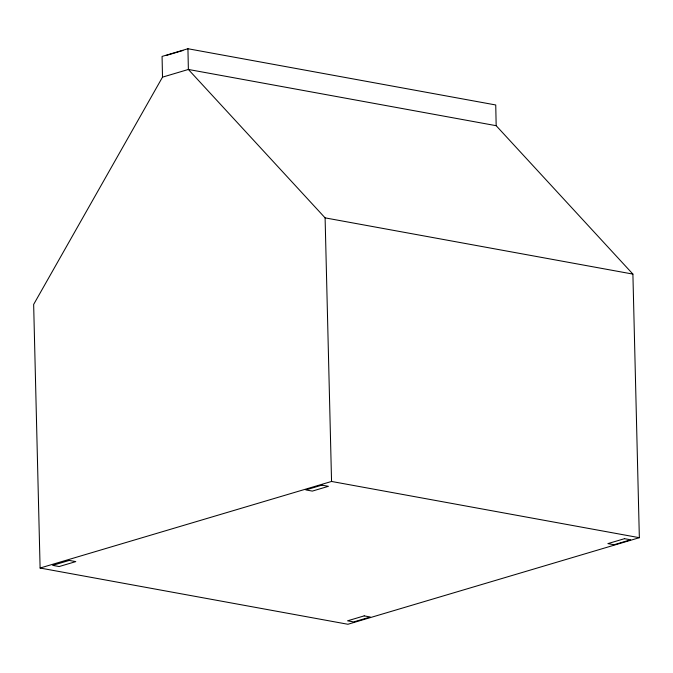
<?xml version="1.0" encoding="UTF-8"?>
<svg xmlns="http://www.w3.org/2000/svg" width="673" height="673" viewBox="0 0 673 673"><rect width="100%" height="100%" fill="white"/><g stroke="black" fill="none" stroke-linecap="round" stroke-linejoin="round"><path stroke-width="1.01" d="M162.504 77.143L33.65 304.432L40.102 568.029L347.899 624.266L639.35 537.693L632.898 274.096L496.169 125.691L188.373 69.462L162.504 77.143L162.075 56.423L187.935 48.734L495.74 104.971L496.169 125.691M166.315 55.438L182.938 50.5M40.102 568.029L331.553 481.456L639.35 537.693M187.935 48.734L188.373 69.462L325.101 217.867L632.898 274.096M325.101 217.867L331.553 481.456M321.93 485.132L305.845 489.91L312.331 491.097L328.416 486.318L321.93 485.132M69.285 560.424L52.662 565.362L59.148 566.548L75.771 561.61L69.285 560.424M364.194 615.879L347.562 620.817L353.645 621.928L370.276 616.99L364.194 615.879M624.527 538.678L607.896 543.616L613.986 544.735L630.609 539.796L624.527 538.678"/></g></svg>
